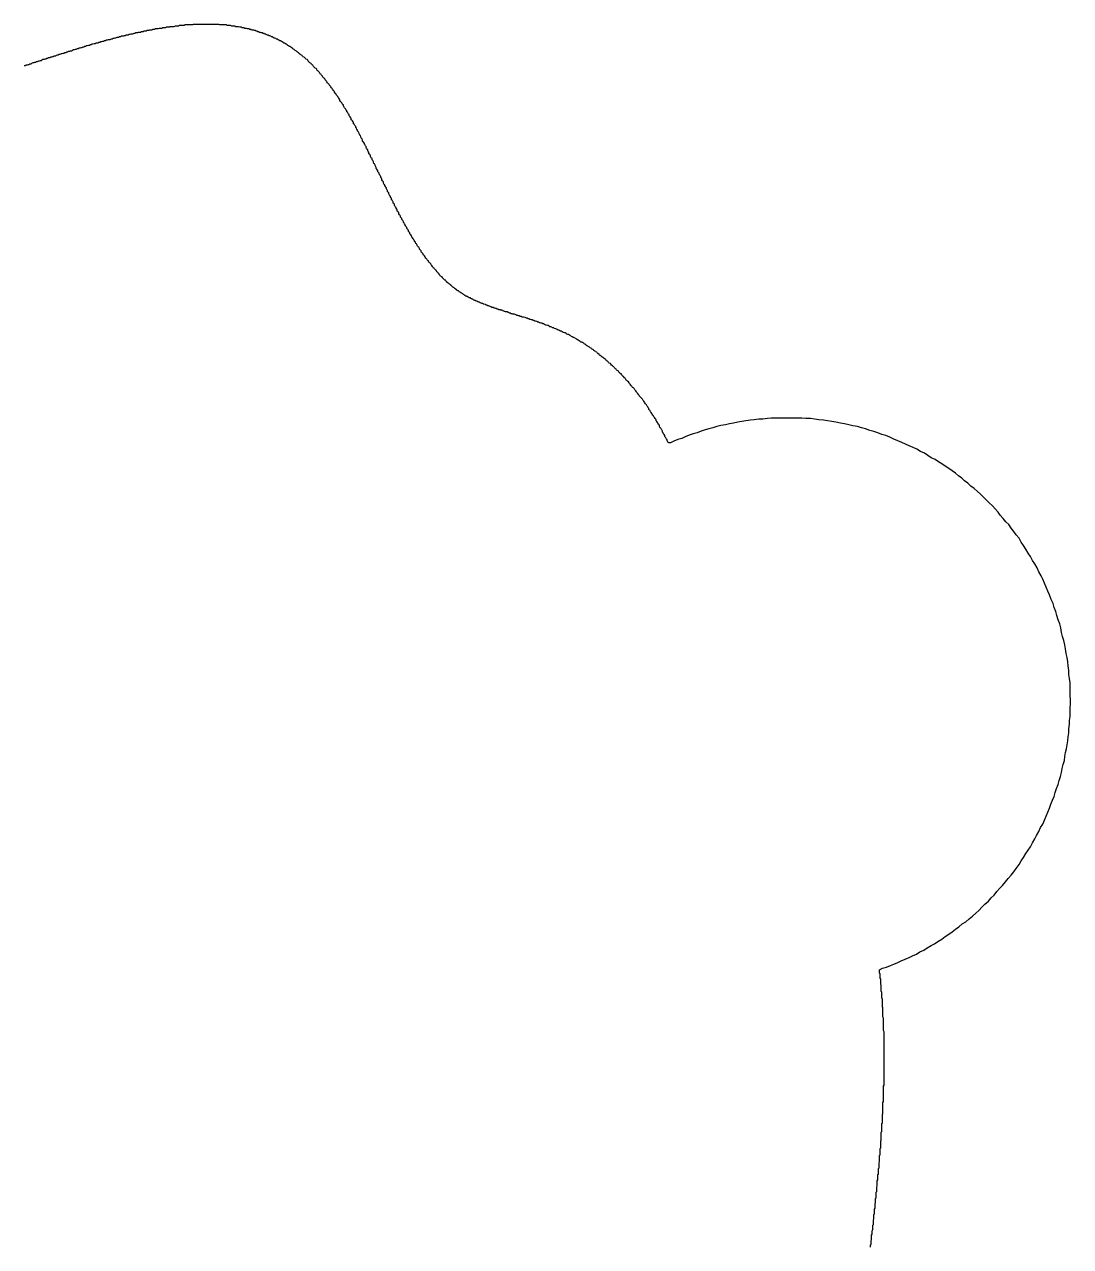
# Model space of a CAD drawing. Header units: millimetres. Extents: x 35 to 605, y 64 to 964.
# Drawn here: x 358.63 to 377.09, y 441.82 to 463.37 of the extents above; entities that cross this region are included whole.
import ezdxf

# ---------------------------------------------------------------- set-up
doc = ezdxf.new("R2010")
doc.units = ezdxf.units.MM

msp = doc.modelspace()

# ---------------------------------------------------------------- linework, layer by layer
msp.add_polyline3d([(373.557, 441.808, 0), (373.557, 441.828, 0), (373.557, 441.848, 0), (373.567, 441.858, 0), (373.567, 441.878, 0), (373.567, 441.888, 0), (373.567, 441.908, 0), (373.567, 441.928, 0), (373.577, 441.938, 0), (373.577, 441.958, 0), (373.577, 441.978, 0), (373.577, 441.988, 0), (373.577, 442.008, 0), (373.577, 442.018, 0), (373.587, 442.038, 0), (373.587, 442.058, 0), (373.587, 442.068, 0), (373.587, 442.088, 0), (373.587, 442.098, 0), (373.597, 442.118, 0), (373.597, 442.128, 0), (373.597, 442.148, 0), (373.597, 442.168, 0), (373.597, 442.178, 0), (373.597, 442.198, 0), (373.607, 442.208, 0), (373.607, 442.228, 0), (373.607, 442.248, 0), (373.607, 442.258, 0), (373.607, 442.278, 0), (373.607, 442.288, 0), (373.617, 442.308, 0), (373.617, 442.318, 0), (373.617, 442.338, 0), (373.617, 442.358, 0), (373.617, 442.368, 0), (373.617, 442.388, 0), (373.627, 442.398, 0), (373.627, 442.418, 0), (373.627, 442.428, 0), (373.627, 442.448, 0), (373.627, 442.468, 0), (373.627, 442.478, 0), (373.637, 442.498, 0), (373.637, 442.508, 0), (373.637, 442.528, 0), (373.637, 442.538, 0), (373.637, 442.558, 0), (373.637, 442.578, 0), (373.647, 442.588, 0), (373.647, 442.608, 0), (373.647, 442.618, 0), (373.647, 442.638, 0), (373.647, 442.648, 0), (373.647, 442.668, 0), (373.657, 442.678, 0), (373.657, 442.698, 0), (373.657, 442.718, 0), (373.657, 442.728, 0), (373.657, 442.748, 0), (373.657, 442.758, 0), (373.657, 442.778, 0), (373.667, 442.788, 0), (373.667, 442.808, 0), (373.667, 442.818, 0), (373.667, 442.838, 0), (373.667, 442.858, 0), (373.667, 442.868, 0), (373.677, 442.888, 0), (373.677, 442.898, 0), (373.677, 442.918, 0), (373.677, 442.928, 0), (373.677, 442.948, 0), (373.677, 442.958, 0), (373.677, 442.978, 0), (373.687, 442.998, 0), (373.687, 443.008, 0), (373.687, 443.028, 0), (373.687, 443.038, 0), (373.687, 443.058, 0), (373.687, 443.068, 0), (373.687, 443.088, 0), (373.697, 443.098, 0), (373.697, 443.118, 0), (373.697, 443.128, 0), (373.697, 443.148, 0), (373.697, 443.158, 0), (373.697, 443.178, 0), (373.697, 443.198, 0), (373.707, 443.208, 0), (373.707, 443.228, 0), (373.707, 443.238, 0), (373.707, 443.258, 0), (373.707, 443.268, 0), (373.707, 443.288, 0), (373.707, 443.298, 0), (373.717, 443.318, 0), (373.717, 443.328, 0), (373.717, 443.348, 0), (373.717, 443.358, 0), (373.717, 443.378, 0), (373.717, 443.388, 0), (373.717, 443.408, 0), (373.717, 443.428, 0), (373.727, 443.438, 0), (373.727, 443.458, 0), (373.727, 443.468, 0), (373.727, 443.488, 0), (373.727, 443.498, 0), (373.727, 443.518, 0), (373.727, 443.528, 0), (373.727, 443.548, 0), (373.737, 443.558, 0), (373.737, 443.578, 0), (373.737, 443.588, 0), (373.737, 443.608, 0), (373.737, 443.618, 0), (373.737, 443.638, 0), (373.737, 443.648, 0), (373.737, 443.668, 0), (373.737, 443.678, 0), (373.747, 443.698, 0), (373.747, 443.708, 0), (373.747, 443.728, 0), (373.747, 443.748, 0), (373.747, 443.758, 0), (373.747, 443.778, 0), (373.747, 443.788, 0), (373.747, 443.808, 0), (373.747, 443.818, 0), (373.747, 443.838, 0), (373.757, 443.848, 0), (373.757, 443.868, 0), (373.757, 443.878, 0), (373.757, 443.898, 0), (373.757, 443.908, 0), (373.757, 443.928, 0), (373.757, 443.938, 0), (373.757, 443.958, 0), (373.757, 443.968, 0), (373.757, 443.988, 0), (373.767, 443.998, 0), (373.767, 444.018, 0), (373.767, 444.028, 0), (373.767, 444.048, 0), (373.767, 444.058, 0), (373.767, 444.078, 0), (373.767, 444.088, 0), (373.767, 444.108, 0), (373.767, 444.118, 0), (373.767, 444.138, 0), (373.767, 444.148, 0), (373.777, 444.168, 0), (373.777, 444.178, 0), (373.777, 444.198, 0), (373.777, 444.208, 0), (373.777, 444.228, 0), (373.777, 444.238, 0), (373.777, 444.258, 0), (373.777, 444.268, 0), (373.777, 444.288, 0), (373.777, 444.298, 0), (373.777, 444.318, 0), (373.777, 444.328, 0), (373.777, 444.348, 0), (373.777, 444.358, 0), (373.787, 444.378, 0), (373.787, 444.398, 0), (373.787, 444.408, 0), (373.787, 444.428, 0), (373.787, 444.438, 0), (373.787, 444.458, 0), (373.787, 444.468, 0), (373.787, 444.488, 0), (373.787, 444.498, 0), (373.787, 444.518, 0), (373.787, 444.528, 0), (373.787, 444.548, 0), (373.787, 444.558, 0), (373.787, 444.578, 0), (373.787, 444.588, 0), (373.787, 444.608, 0), (373.787, 444.618, 0), (373.787, 444.638, 0), (373.787, 444.648, 0), (373.797, 444.668, 0), (373.797, 444.678, 0), (373.797, 444.698, 0), (373.797, 444.708, 0), (373.797, 444.728, 0), (373.797, 444.738, 0), (373.797, 444.758, 0), (373.797, 444.768, 0), (373.797, 444.788, 0), (373.797, 444.798, 0), (373.797, 444.818, 0), (373.797, 444.828, 0), (373.797, 444.848, 0), (373.797, 444.858, 0), (373.797, 444.878, 0), (373.797, 444.888, 0), (373.797, 444.908, 0), (373.797, 444.918, 0), (373.797, 444.938, 0), (373.797, 444.948, 0), (373.797, 444.968, 0), (373.797, 444.978, 0), (373.797, 444.998, 0), (373.797, 445.008, 0), (373.797, 445.028, 0), (373.797, 445.038, 0), (373.797, 445.058, 0), (373.797, 445.068, 0), (373.797, 445.088, 0), (373.797, 445.098, 0), (373.797, 445.118, 0), (373.797, 445.128, 0), (373.797, 445.148, 0), (373.797, 445.158, 0), (373.797, 445.178, 0), (373.797, 445.188, 0), (373.797, 445.208, 0), (373.797, 445.218, 0), (373.797, 445.238, 0), (373.797, 445.248, 0), (373.797, 445.268, 0), (373.797, 445.278, 0), (373.797, 445.298, 0), (373.797, 445.308, 0), (373.797, 445.328, 0), (373.797, 445.338, 0), (373.797, 445.358, 0), (373.797, 445.368, 0), (373.797, 445.388, 0), (373.797, 445.398, 0), (373.797, 445.418, 0), (373.797, 445.428, 0), (373.797, 445.448, 0), (373.797, 445.458, 0), (373.797, 445.478, 0), (373.797, 445.488, 0), (373.797, 445.508, 0), (373.797, 445.518, 0), (373.797, 445.538, 0), (373.797, 445.548, 0), (373.797, 445.568, 0), (373.797, 445.578, 0), (373.797, 445.598, 0), (373.797, 445.608, 0), (373.787, 445.628, 0), (373.787, 445.638, 0), (373.787, 445.658, 0), (373.787, 445.668, 0), (373.787, 445.688, 0), (373.787, 445.698, 0), (373.787, 445.718, 0), (373.787, 445.728, 0), (373.787, 445.748, 0), (373.787, 445.758, 0), (373.787, 445.778, 0), (373.787, 445.788, 0), (373.787, 445.808, 0), (373.787, 445.818, 0), (373.787, 445.838, 0), (373.787, 445.848, 0), (373.777, 445.868, 0), (373.777, 445.878, 0), (373.777, 445.898, 0), (373.777, 445.908, 0), (373.777, 445.928, 0), (373.777, 445.938, 0), (373.777, 445.958, 0), (373.777, 445.968, 0), (373.777, 445.988, 0), (373.777, 445.998, 0), (373.777, 446.018, 0), (373.777, 446.028, 0), (373.767, 446.048, 0), (373.767, 446.068, 0), (373.767, 446.078, 0), (373.767, 446.098, 0), (373.767, 446.108, 0), (373.767, 446.128, 0), (373.767, 446.138, 0), (373.767, 446.158, 0), (373.767, 446.168, 0), (373.767, 446.188, 0), (373.757, 446.198, 0), (373.757, 446.218, 0), (373.757, 446.228, 0), (373.757, 446.248, 0), (373.757, 446.258, 0), (373.757, 446.278, 0), (373.757, 446.288, 0), (373.757, 446.308, 0), (373.747, 446.318, 0), (373.747, 446.338, 0), (373.747, 446.348, 0), (373.747, 446.368, 0), (373.747, 446.378, 0), (373.747, 446.398, 0), (373.747, 446.408, 0), (373.747, 446.428, 0), (373.737, 446.438, 0), (373.737, 446.458, 0), (373.737, 446.468, 0), (373.737, 446.488, 0), (373.737, 446.498, 0), (373.737, 446.518, 0), (373.737, 446.538, 0), (373.727, 446.548, 0), (373.727, 446.568, 0), (373.727, 446.578, 0), (373.727, 446.598, 0), (373.727, 446.608, 0), (373.727, 446.628, 0), (373.717, 446.638, 0), (373.717, 446.658, 0), (373.717, 446.668, 0), (373.717, 446.688, 0), (373.717, 446.698, 0), (373.767, 446.728, 0), (373.837, 446.748, 0), (373.907, 446.778, 0), (373.967, 446.798, 0), (374.037, 446.828, 0), (374.097, 446.858, 0), (374.167, 446.888, 0), (374.237, 446.918, 0), (374.297, 446.948, 0), (374.367, 446.978, 0), (374.427, 447.018, 0), (374.497, 447.048, 0), (374.557, 447.088, 0), (374.627, 447.128, 0), (374.687, 447.158, 0), (374.747, 447.198, 0), (374.817, 447.238, 0), (374.877, 447.288, 0), (374.937, 447.328, 0), (374.997, 447.368, 0), (375.057, 447.418, 0), (375.117, 447.458, 0), (375.177, 447.508, 0), (375.237, 447.548, 0), (375.297, 447.598, 0), (375.357, 447.648, 0), (375.417, 447.698, 0), (375.467, 447.748, 0), (375.527, 447.808, 0), (375.577, 447.858, 0), (375.637, 447.908, 0), (375.687, 447.968, 0), (375.737, 448.018, 0), (375.787, 448.078, 0), (375.837, 448.138, 0), (375.887, 448.188, 0), (375.937, 448.248, 0), (375.987, 448.308, 0), (376.037, 448.368, 0), (376.087, 448.428, 0), (376.127, 448.488, 0), (376.177, 448.558, 0), (376.217, 448.618, 0), (376.257, 448.678, 0), (376.297, 448.748, 0), (376.337, 448.808, 0), (376.377, 448.868, 0), (376.417, 448.938, 0), (376.457, 449.008, 0), (376.487, 449.068, 0), (376.527, 449.138, 0), (376.557, 449.208, 0), (376.597, 449.268, 0), (376.627, 449.338, 0), (376.657, 449.408, 0), (376.687, 449.478, 0), (376.717, 449.548, 0), (376.737, 449.618, 0), (376.767, 449.688, 0), (376.797, 449.758, 0), (376.817, 449.828, 0), (376.837, 449.898, 0), (376.867, 449.968, 0), (376.887, 450.038, 0), (376.907, 450.108, 0), (376.927, 450.178, 0), (376.937, 450.248, 0), (376.957, 450.318, 0), (376.977, 450.388, 0), (376.987, 450.458, 0), (376.997, 450.528, 0), (377.017, 450.598, 0), (377.027, 450.668, 0), (377.037, 450.738, 0), (377.047, 450.808, 0), (377.057, 450.878, 0), (377.057, 450.948, 0), (377.067, 451.028, 0), (377.067, 451.098, 0), (377.077, 451.168, 0), (377.077, 451.238, 0), (377.077, 451.318, 0), (377.087, 451.388, 0), (377.087, 451.458, 0), (377.077, 451.538, 0), (377.077, 451.608, 0), (377.077, 451.688, 0), (377.077, 451.758, 0), (377.067, 451.838, 0), (377.057, 451.908, 0), (377.057, 451.978, 0), (377.047, 452.058, 0), (377.037, 452.128, 0), (377.027, 452.208, 0), (377.007, 452.278, 0), (376.997, 452.358, 0), (376.987, 452.428, 0), (376.967, 452.508, 0), (376.947, 452.578, 0), (376.927, 452.648, 0), (376.917, 452.728, 0), (376.897, 452.798, 0), (376.867, 452.868, 0), (376.847, 452.948, 0), (376.827, 453.018, 0), (376.797, 453.088, 0), (376.777, 453.158, 0), (376.747, 453.228, 0), (376.717, 453.308, 0), (376.687, 453.378, 0), (376.657, 453.448, 0), (376.627, 453.518, 0), (376.597, 453.588, 0), (376.567, 453.648, 0), (376.527, 453.718, 0), (376.497, 453.788, 0), (376.457, 453.858, 0), (376.417, 453.918, 0), (376.377, 453.988, 0), (376.337, 454.048, 0), (376.297, 454.118, 0), (376.257, 454.178, 0), (376.217, 454.238, 0), (376.177, 454.308, 0), (376.127, 454.368, 0), (376.087, 454.428, 0), (376.037, 454.488, 0), (375.997, 454.548, 0), (375.947, 454.598, 0), (375.897, 454.658, 0), (375.847, 454.718, 0), (375.807, 454.768, 0), (375.757, 454.828, 0), (375.707, 454.878, 0), (375.647, 454.938, 0), (375.597, 454.988, 0), (375.547, 455.038, 0), (375.497, 455.088, 0), (375.437, 455.138, 0), (375.387, 455.188, 0), (375.327, 455.228, 0), (375.277, 455.278, 0), (375.217, 455.318, 0), (375.167, 455.368, 0), (375.107, 455.408, 0), (375.057, 455.458, 0), (374.997, 455.498, 0), (374.937, 455.538, 0), (374.877, 455.578, 0), (374.817, 455.618, 0), (374.757, 455.658, 0), (374.697, 455.698, 0), (374.627, 455.728, 0), (374.567, 455.768, 0), (374.507, 455.808, 0), (374.437, 455.838, 0), (374.377, 455.878, 0), (374.307, 455.908, 0), (374.237, 455.938, 0), (374.177, 455.968, 0), (374.107, 455.998, 0), (374.037, 456.028, 0), (373.967, 456.058, 0), (373.897, 456.088, 0), (373.827, 456.118, 0), (373.757, 456.138, 0), (373.687, 456.168, 0), (373.617, 456.188, 0), (373.547, 456.208, 0), (373.467, 456.238, 0), (373.397, 456.258, 0), (373.327, 456.278, 0), (373.247, 456.288, 0), (373.177, 456.308, 0), (373.097, 456.328, 0), (373.027, 456.338, 0), (372.947, 456.358, 0), (372.877, 456.368, 0), (372.797, 456.378, 0), (372.727, 456.388, 0), (372.647, 456.398, 0), (372.577, 456.408, 0), (372.497, 456.418, 0), (372.417, 456.418, 0), (372.347, 456.428, 0), (372.267, 456.428, 0), (372.187, 456.428, 0), (372.117, 456.428, 0), (372.037, 456.428, 0), (371.967, 456.428, 0), (371.887, 456.428, 0), (371.807, 456.428, 0), (371.737, 456.418, 0), (371.657, 456.408, 0), (371.587, 456.408, 0), (371.507, 456.398, 0), (371.437, 456.388, 0), (371.357, 456.378, 0), (371.287, 456.368, 0), (371.217, 456.358, 0), (371.137, 456.338, 0), (371.067, 456.328, 0), (370.997, 456.308, 0), (370.917, 456.298, 0), (370.847, 456.278, 0), (370.777, 456.258, 0), (370.707, 456.238, 0), (370.637, 456.218, 0), (370.567, 456.198, 0), (370.497, 456.168, 0), (370.427, 456.148, 0), (370.357, 456.128, 0), (370.287, 456.098, 0), (370.227, 456.068, 0), (370.157, 456.048, 0), (370.087, 456.018, 0), (370.027, 455.988, 0), (369.997, 455.988, 0), (369.987, 455.998, 0), (369.977, 456.018, 0), (369.967, 456.028, 0), (369.967, 456.048, 0), (369.957, 456.058, 0), (369.947, 456.078, 0), (369.937, 456.088, 0), (369.927, 456.108, 0), (369.927, 456.118, 0), (369.917, 456.138, 0), (369.907, 456.148, 0), (369.897, 456.168, 0), (369.887, 456.178, 0), (369.887, 456.198, 0), (369.877, 456.218, 0), (369.867, 456.228, 0), (369.857, 456.248, 0), (369.847, 456.258, 0), (369.837, 456.278, 0), (369.837, 456.288, 0), (369.827, 456.308, 0), (369.817, 456.318, 0), (369.807, 456.338, 0), (369.797, 456.348, 0), (369.787, 456.368, 0), (369.777, 456.378, 0), (369.777, 456.388, 0), (369.767, 456.408, 0), (369.757, 456.418, 0), (369.747, 456.438, 0), (369.737, 456.448, 0), (369.727, 456.468, 0), (369.717, 456.478, 0), (369.707, 456.498, 0), (369.697, 456.508, 0), (369.687, 456.528, 0), (369.677, 456.538, 0), (369.667, 456.558, 0), (369.657, 456.568, 0), (369.647, 456.578, 0), (369.647, 456.598, 0), (369.637, 456.608, 0), (369.627, 456.628, 0), (369.617, 456.638, 0), (369.607, 456.658, 0), (369.597, 456.668, 0), (369.587, 456.678, 0), (369.577, 456.698, 0), (369.567, 456.708, 0), (369.557, 456.728, 0), (369.547, 456.738, 0), (369.537, 456.758, 0), (369.527, 456.768, 0), (369.517, 456.778, 0), (369.497, 456.798, 0), (369.487, 456.808, 0), (369.477, 456.818, 0), (369.467, 456.838, 0), (369.457, 456.848, 0), (369.447, 456.868, 0), (369.437, 456.878, 0), (369.427, 456.888, 0), (369.417, 456.908, 0), (369.407, 456.918, 0), (369.397, 456.928, 0), (369.387, 456.948, 0), (369.377, 456.958, 0), (369.357, 456.968, 0), (369.347, 456.988, 0), (369.337, 456.998, 0), (369.327, 457.008, 0), (369.317, 457.028, 0), (369.307, 457.038, 0), (369.297, 457.048, 0), (369.287, 457.068, 0), (369.267, 457.078, 0), (369.257, 457.088, 0), (369.247, 457.098, 0), (369.237, 457.118, 0), (369.227, 457.128, 0), (369.217, 457.138, 0), (369.197, 457.158, 0), (369.187, 457.168, 0), (369.177, 457.178, 0), (369.167, 457.188, 0), (369.157, 457.208, 0), (369.137, 457.218, 0), (369.127, 457.228, 0), (369.117, 457.238, 0), (369.107, 457.258, 0), (369.087, 457.268, 0), (369.077, 457.278, 0), (369.067, 457.288, 0), (369.057, 457.298, 0), (369.037, 457.318, 0), (369.027, 457.328, 0), (369.017, 457.338, 0), (369.007, 457.348, 0), (368.987, 457.358, 0), (368.977, 457.378, 0), (368.967, 457.388, 0), (368.947, 457.398, 0), (368.937, 457.408, 0), (368.927, 457.418, 0), (368.917, 457.428, 0), (368.897, 457.438, 0), (368.887, 457.458, 0), (368.877, 457.468, 0), (368.857, 457.478, 0), (368.847, 457.488, 0), (368.837, 457.498, 0), (368.817, 457.508, 0), (368.807, 457.518, 0), (368.787, 457.528, 0), (368.777, 457.538, 0), (368.767, 457.548, 0), (368.747, 457.568, 0), (368.737, 457.578, 0), (368.727, 457.588, 0), (368.707, 457.598, 0), (368.697, 457.608, 0), (368.677, 457.618, 0), (368.667, 457.628, 0), (368.657, 457.638, 0), (368.637, 457.648, 0), (368.627, 457.658, 0), (368.607, 457.668, 0), (368.597, 457.678, 0), (368.577, 457.688, 0), (368.567, 457.698, 0), (368.547, 457.708, 0), (368.537, 457.718, 0), (368.517, 457.728, 0), (368.507, 457.738, 0), (368.497, 457.748, 0), (368.477, 457.758, 0), (368.467, 457.768, 0), (368.447, 457.768, 0), (368.437, 457.778, 0), (368.417, 457.788, 0), (368.397, 457.798, 0), (368.387, 457.808, 0), (368.367, 457.818, 0), (368.357, 457.828, 0), (368.337, 457.838, 0), (368.327, 457.848, 0), (368.307, 457.848, 0), (368.297, 457.858, 0), (368.277, 457.868, 0), (368.267, 457.878, 0), (368.247, 457.888, 0), (368.227, 457.898, 0), (368.217, 457.898, 0), (368.197, 457.908, 0), (368.187, 457.918, 0), (368.167, 457.928, 0), (368.157, 457.928, 0), (368.137, 457.938, 0), (368.117, 457.948, 0), (368.107, 457.958, 0), (368.087, 457.958, 0), (368.077, 457.968, 0), (368.057, 457.978, 0), (368.047, 457.978, 0), (368.027, 457.988, 0), (368.007, 457.998, 0), (367.997, 457.998, 0), (367.977, 458.008, 0), (367.967, 458.018, 0), (367.947, 458.018, 0), (367.937, 458.028, 0), (367.917, 458.038, 0), (367.897, 458.038, 0), (367.887, 458.048, 0), (367.867, 458.058, 0), (367.857, 458.058, 0), (367.837, 458.068, 0), (367.827, 458.068, 0), (367.807, 458.078, 0), (367.787, 458.088, 0), (367.777, 458.088, 0), (367.757, 458.098, 0), (367.747, 458.098, 0), (367.727, 458.108, 0), (367.717, 458.108, 0), (367.697, 458.118, 0), (367.687, 458.118, 0), (367.667, 458.128, 0), (367.647, 458.138, 0), (367.637, 458.138, 0), (367.617, 458.148, 0), (367.607, 458.148, 0), (367.587, 458.158, 0), (367.577, 458.158, 0), (367.557, 458.168, 0), (367.547, 458.168, 0), (367.527, 458.178, 0), (367.517, 458.178, 0), (367.497, 458.188, 0), (367.487, 458.188, 0), (367.467, 458.198, 0), (367.457, 458.198, 0), (367.437, 458.208, 0), (367.427, 458.208, 0), (367.407, 458.208, 0), (367.397, 458.218, 0), (367.377, 458.218, 0), (367.367, 458.228, 0), (367.347, 458.228, 0), (367.337, 458.238, 0), (367.317, 458.238, 0), (367.307, 458.248, 0), (367.297, 458.248, 0), (367.277, 458.258, 0), (367.267, 458.258, 0), (367.247, 458.258, 0), (367.237, 458.268, 0), (367.217, 458.268, 0), (367.207, 458.278, 0), (367.187, 458.278, 0), (367.177, 458.288, 0), (367.167, 458.288, 0), (367.147, 458.298, 0), (367.137, 458.298, 0), (367.117, 458.298, 0), (367.107, 458.308, 0), (367.097, 458.308, 0), (367.077, 458.318, 0), (367.067, 458.318, 0), (367.057, 458.328, 0), (367.037, 458.328, 0), (367.027, 458.338, 0), (367.007, 458.338, 0), (366.997, 458.338, 0), (366.987, 458.348, 0), (366.967, 458.348, 0), (366.957, 458.358, 0), (366.947, 458.358, 0), (366.927, 458.368, 0), (366.917, 458.368, 0), (366.907, 458.378, 0), (366.897, 458.378, 0), (366.877, 458.378, 0), (366.867, 458.388, 0), (366.857, 458.388, 0), (366.837, 458.398, 0), (366.827, 458.398, 0), (366.817, 458.408, 0), (366.807, 458.408, 0), (366.787, 458.418, 0), (366.777, 458.418, 0), (366.767, 458.428, 0), (366.757, 458.428, 0), (366.737, 458.438, 0), (366.727, 458.438, 0), (366.717, 458.448, 0), (366.707, 458.448, 0), (366.697, 458.448, 0), (366.677, 458.458, 0), (366.667, 458.458, 0), (366.657, 458.468, 0), (366.647, 458.468, 0), (366.637, 458.478, 0), (366.627, 458.478, 0), (366.617, 458.488, 0), (366.597, 458.488, 0), (366.587, 458.498, 0), (366.577, 458.498, 0), (366.567, 458.508, 0), (366.557, 458.508, 0), (366.547, 458.518, 0), (366.537, 458.518, 0), (366.527, 458.528, 0), (366.517, 458.528, 0), (366.507, 458.538, 0), (366.497, 458.548, 0), (366.477, 458.548, 0), (366.467, 458.558, 0), (366.457, 458.558, 0), (366.447, 458.568, 0), (366.437, 458.568, 0), (366.427, 458.578, 0), (366.417, 458.578, 0), (366.407, 458.588, 0), (366.397, 458.588, 0), (366.387, 458.598, 0), (366.377, 458.608, 0), (366.377, 458.608, 0), (366.367, 458.618, 0), (366.357, 458.618, 0), (366.347, 458.628, 0), (366.337, 458.638, 0), (366.327, 458.638, 0), (366.317, 458.648, 0), (366.307, 458.648, 0), (366.297, 458.658, 0), (366.287, 458.668, 0), (366.277, 458.668, 0), (366.267, 458.678, 0), (366.257, 458.688, 0), (366.247, 458.688, 0), (366.247, 458.698, 0), (366.237, 458.708, 0), (366.227, 458.708, 0), (366.217, 458.718, 0), (366.207, 458.728, 0), (366.197, 458.728, 0), (366.187, 458.738, 0), (366.177, 458.748, 0), (366.167, 458.758, 0), (366.157, 458.758, 0), (366.157, 458.768, 0), (366.147, 458.778, 0), (366.137, 458.788, 0), (366.127, 458.788, 0), (366.117, 458.798, 0), (366.107, 458.808, 0), (366.097, 458.818, 0), (366.087, 458.818, 0), (366.077, 458.828, 0), (366.077, 458.838, 0), (366.067, 458.848, 0), (366.057, 458.858, 0), (366.047, 458.858, 0), (366.037, 458.868, 0), (366.027, 458.878, 0), (366.017, 458.888, 0), (366.007, 458.898, 0), (366.007, 458.908, 0), (365.997, 458.918, 0), (365.987, 458.918, 0), (365.977, 458.928, 0), (365.967, 458.938, 0), (365.957, 458.948, 0), (365.947, 458.958, 0), (365.947, 458.968, 0), (365.937, 458.978, 0), (365.927, 458.988, 0), (365.917, 458.998, 0), (365.907, 459.008, 0), (365.897, 459.018, 0), (365.897, 459.028, 0), (365.887, 459.038, 0), (365.877, 459.048, 0), (365.867, 459.058, 0), (365.857, 459.068, 0), (365.847, 459.068, 0), (365.847, 459.078, 0), (365.837, 459.088, 0), (365.827, 459.098, 0), (365.817, 459.118, 0), (365.807, 459.128, 0), (365.797, 459.138, 0), (365.797, 459.148, 0), (365.787, 459.158, 0), (365.777, 459.168, 0), (365.767, 459.178, 0), (365.757, 459.188, 0), (365.757, 459.198, 0), (365.747, 459.208, 0), (365.737, 459.218, 0), (365.727, 459.228, 0), (365.717, 459.238, 0), (365.707, 459.248, 0), (365.707, 459.258, 0), (365.697, 459.268, 0), (365.687, 459.288, 0), (365.677, 459.298, 0), (365.667, 459.308, 0), (365.667, 459.318, 0), (365.657, 459.328, 0), (365.647, 459.338, 0), (365.637, 459.348, 0), (365.627, 459.368, 0), (365.627, 459.378, 0), (365.617, 459.388, 0), (365.607, 459.398, 0), (365.597, 459.408, 0), (365.597, 459.418, 0), (365.587, 459.438, 0), (365.577, 459.448, 0), (365.567, 459.458, 0), (365.557, 459.468, 0), (365.557, 459.478, 0), (365.547, 459.498, 0), (365.537, 459.508, 0), (365.527, 459.518, 0), (365.527, 459.528, 0), (365.517, 459.538, 0), (365.507, 459.558, 0), (365.497, 459.568, 0), (365.497, 459.578, 0), (365.487, 459.588, 0), (365.477, 459.608, 0), (365.467, 459.618, 0), (365.467, 459.628, 0), (365.457, 459.638, 0), (365.447, 459.658, 0), (365.437, 459.668, 0), (365.427, 459.678, 0), (365.427, 459.698, 0), (365.417, 459.708, 0), (365.407, 459.718, 0), (365.407, 459.728, 0), (365.397, 459.748, 0), (365.387, 459.758, 0), (365.377, 459.768, 0), (365.377, 459.788, 0), (365.367, 459.798, 0), (365.357, 459.808, 0), (365.347, 459.828, 0), (365.347, 459.838, 0), (365.337, 459.848, 0), (365.327, 459.868, 0), (365.317, 459.878, 0), (365.317, 459.888, 0), (365.307, 459.908, 0), (365.297, 459.918, 0), (365.287, 459.928, 0), (365.287, 459.948, 0), (365.277, 459.958, 0), (365.267, 459.968, 0), (365.267, 459.988, 0), (365.257, 459.998, 0), (365.247, 460.008, 0), (365.237, 460.028, 0), (365.237, 460.038, 0), (365.227, 460.058, 0), (365.217, 460.068, 0), (365.207, 460.078, 0), (365.207, 460.098, 0), (365.197, 460.108, 0), (365.187, 460.128, 0), (365.187, 460.138, 0), (365.177, 460.148, 0), (365.167, 460.168, 0), (365.157, 460.178, 0), (365.157, 460.198, 0), (365.147, 460.208, 0), (365.137, 460.218, 0), (365.137, 460.238, 0), (365.127, 460.248, 0), (365.117, 460.268, 0), (365.107, 460.278, 0), (365.107, 460.298, 0), (365.097, 460.308, 0), (365.087, 460.318, 0), (365.087, 460.338, 0), (365.077, 460.348, 0), (365.067, 460.368, 0), (365.057, 460.378, 0), (365.057, 460.398, 0), (365.047, 460.408, 0), (365.037, 460.418, 0), (365.037, 460.438, 0), (365.027, 460.448, 0), (365.017, 460.468, 0), (365.017, 460.478, 0), (365.007, 460.498, 0), (364.997, 460.508, 0), (364.987, 460.528, 0), (364.987, 460.538, 0), (364.977, 460.548, 0), (364.967, 460.568, 0), (364.967, 460.578, 0), (364.957, 460.598, 0), (364.947, 460.608, 0), (364.937, 460.628, 0), (364.937, 460.638, 0), (364.927, 460.658, 0), (364.917, 460.668, 0), (364.917, 460.688, 0), (364.907, 460.698, 0), (364.897, 460.718, 0), (364.887, 460.728, 0), (364.887, 460.748, 0), (364.877, 460.758, 0), (364.867, 460.768, 0), (364.867, 460.788, 0), (364.857, 460.798, 0), (364.847, 460.818, 0), (364.837, 460.828, 0), (364.837, 460.848, 0), (364.827, 460.858, 0), (364.817, 460.878, 0), (364.817, 460.888, 0), (364.807, 460.908, 0), (364.797, 460.918, 0), (364.787, 460.938, 0), (364.787, 460.948, 0), (364.777, 460.968, 0), (364.767, 460.978, 0), (364.767, 460.998, 0), (364.757, 461.008, 0), (364.747, 461.018, 0), (364.737, 461.038, 0), (364.737, 461.048, 0), (364.727, 461.068, 0), (364.717, 461.078, 0), (364.707, 461.098, 0), (364.707, 461.108, 0), (364.697, 461.128, 0), (364.687, 461.138, 0), (364.687, 461.158, 0), (364.677, 461.168, 0), (364.667, 461.188, 0), (364.657, 461.198, 0), (364.657, 461.218, 0), (364.647, 461.228, 0), (364.637, 461.248, 0), (364.627, 461.258, 0), (364.627, 461.268, 0), (364.617, 461.288, 0), (364.607, 461.298, 0), (364.597, 461.318, 0), (364.597, 461.328, 0), (364.587, 461.348, 0), (364.577, 461.358, 0), (364.567, 461.378, 0), (364.567, 461.388, 0), (364.557, 461.408, 0), (364.547, 461.418, 0), (364.537, 461.438, 0), (364.537, 461.448, 0), (364.527, 461.458, 0), (364.517, 461.478, 0), (364.507, 461.488, 0), (364.507, 461.508, 0), (364.497, 461.518, 0), (364.487, 461.538, 0), (364.477, 461.548, 0), (364.477, 461.568, 0), (364.467, 461.578, 0), (364.457, 461.588, 0), (364.447, 461.608, 0), (364.437, 461.618, 0), (364.437, 461.638, 0), (364.427, 461.648, 0), (364.417, 461.668, 0), (364.407, 461.678, 0), (364.397, 461.688, 0), (364.397, 461.708, 0), (364.387, 461.718, 0), (364.377, 461.738, 0), (364.367, 461.748, 0), (364.357, 461.758, 0), (364.357, 461.778, 0), (364.347, 461.788, 0), (364.337, 461.808, 0), (364.327, 461.818, 0), (364.317, 461.828, 0), (364.317, 461.848, 0), (364.307, 461.858, 0), (364.297, 461.878, 0), (364.287, 461.888, 0), (364.277, 461.898, 0), (364.267, 461.918, 0), (364.257, 461.928, 0), (364.257, 461.948, 0), (364.247, 461.958, 0), (364.237, 461.968, 0), (364.227, 461.988, 0), (364.217, 461.998, 0), (364.207, 462.008, 0), (364.197, 462.028, 0), (364.197, 462.038, 0), (364.187, 462.048, 0), (364.177, 462.068, 0), (364.167, 462.078, 0), (364.157, 462.098, 0), (364.147, 462.108, 0), (364.137, 462.118, 0), (364.127, 462.138, 0), (364.117, 462.148, 0), (364.107, 462.158, 0), (364.107, 462.168, 0), (364.097, 462.188, 0), (364.087, 462.198, 0), (364.077, 462.208, 0), (364.067, 462.228, 0), (364.057, 462.238, 0), (364.047, 462.248, 0), (364.037, 462.268, 0), (364.027, 462.278, 0), (364.017, 462.288, 0), (364.007, 462.308, 0), (363.997, 462.318, 0), (363.987, 462.328, 0), (363.977, 462.338, 0), (363.967, 462.358, 0), (363.957, 462.368, 0), (363.947, 462.378, 0), (363.937, 462.388, 0), (363.927, 462.408, 0), (363.917, 462.418, 0), (363.907, 462.428, 0), (363.897, 462.438, 0), (363.887, 462.458, 0), (363.877, 462.468, 0), (363.867, 462.478, 0), (363.857, 462.488, 0), (363.847, 462.498, 0), (363.837, 462.518, 0), (363.827, 462.528, 0), (363.817, 462.538, 0), (363.807, 462.548, 0), (363.797, 462.558, 0), (363.787, 462.578, 0), (363.777, 462.588, 0), (363.757, 462.598, 0), (363.747, 462.608, 0), (363.737, 462.618, 0), (363.727, 462.628, 0), (363.717, 462.648, 0), (363.707, 462.658, 0), (363.697, 462.668, 0), (363.687, 462.678, 0), (363.667, 462.688, 0), (363.657, 462.698, 0), (363.647, 462.708, 0), (363.637, 462.718, 0), (363.627, 462.738, 0), (363.617, 462.748, 0), (363.597, 462.758, 0), (363.587, 462.768, 0), (363.577, 462.778, 0), (363.567, 462.788, 0), (363.547, 462.798, 0), (363.537, 462.808, 0), (363.527, 462.818, 0), (363.517, 462.828, 0), (363.497, 462.838, 0), (363.487, 462.848, 0), (363.477, 462.858, 0), (363.467, 462.868, 0), (363.447, 462.878, 0), (363.437, 462.888, 0), (363.427, 462.898, 0), (363.407, 462.908, 0), (363.397, 462.918, 0), (363.387, 462.928, 0), (363.367, 462.938, 0), (363.357, 462.948, 0), (363.347, 462.958, 0), (363.327, 462.968, 0), (363.317, 462.978, 0), (363.307, 462.978, 0), (363.287, 462.988, 0), (363.277, 462.998, 0), (363.267, 463.008, 0), (363.247, 463.018, 0), (363.237, 463.028, 0), (363.217, 463.038, 0), (363.207, 463.038, 0), (363.197, 463.048, 0), (363.177, 463.058, 0), (363.167, 463.068, 0), (363.147, 463.078, 0), (363.137, 463.078, 0), (363.117, 463.088, 0), (363.107, 463.098, 0), (363.087, 463.108, 0), (363.077, 463.108, 0), (363.067, 463.118, 0), (363.047, 463.128, 0), (363.037, 463.128, 0), (363.017, 463.138, 0), (363.007, 463.148, 0), (362.987, 463.148, 0), (362.977, 463.158, 0), (362.957, 463.168, 0), (362.947, 463.168, 0), (362.927, 463.178, 0), (362.917, 463.178, 0), (362.897, 463.188, 0), (362.887, 463.198, 0), (362.867, 463.198, 0), (362.857, 463.208, 0), (362.837, 463.208, 0), (362.827, 463.218, 0), (362.807, 463.218, 0), (362.797, 463.228, 0), (362.777, 463.228, 0), (362.767, 463.238, 0), (362.747, 463.238, 0), (362.737, 463.248, 0), (362.717, 463.248, 0), (362.707, 463.258, 0), (362.687, 463.258, 0), (362.677, 463.268, 0), (362.657, 463.268, 0), (362.637, 463.268, 0), (362.627, 463.278, 0), (362.607, 463.278, 0), (362.597, 463.288, 0), (362.577, 463.288, 0), (362.567, 463.288, 0), (362.547, 463.298, 0), (362.537, 463.298, 0), (362.517, 463.298, 0), (362.507, 463.308, 0), (362.487, 463.308, 0), (362.467, 463.308, 0), (362.457, 463.318, 0), (362.437, 463.318, 0), (362.427, 463.318, 0), (362.407, 463.328, 0), (362.397, 463.328, 0), (362.377, 463.328, 0), (362.357, 463.328, 0), (362.347, 463.338, 0), (362.327, 463.338, 0), (362.317, 463.338, 0), (362.297, 463.338, 0), (362.287, 463.338, 0), (362.267, 463.348, 0), (362.247, 463.348, 0), (362.237, 463.348, 0), (362.217, 463.348, 0), (362.207, 463.348, 0), (362.187, 463.358, 0), (362.167, 463.358, 0), (362.157, 463.358, 0), (362.137, 463.358, 0), (362.127, 463.358, 0), (362.107, 463.358, 0), (362.097, 463.358, 0), (362.077, 463.358, 0), (362.057, 463.368, 0), (362.047, 463.368, 0), (362.027, 463.368, 0), (362.017, 463.368, 0), (361.997, 463.368, 0), (361.977, 463.368, 0), (361.967, 463.368, 0), (361.947, 463.368, 0), (361.937, 463.368, 0), (361.917, 463.368, 0), (361.897, 463.368, 0), (361.887, 463.368, 0), (361.867, 463.368, 0), (361.847, 463.368, 0), (361.837, 463.368, 0), (361.817, 463.368, 0), (361.807, 463.368, 0), (361.787, 463.368, 0), (361.767, 463.368, 0), (361.757, 463.368, 0), (361.737, 463.368, 0), (361.727, 463.368, 0), (361.707, 463.368, 0), (361.687, 463.368, 0), (361.677, 463.368, 0), (361.657, 463.368, 0), (361.647, 463.368, 0), (361.627, 463.368, 0), (361.607, 463.368, 0), (361.597, 463.358, 0), (361.577, 463.358, 0), (361.557, 463.358, 0), (361.547, 463.358, 0), (361.527, 463.358, 0), (361.517, 463.358, 0), (361.497, 463.358, 0), (361.477, 463.358, 0), (361.467, 463.358, 0), (361.447, 463.348, 0), (361.427, 463.348, 0), (361.417, 463.348, 0), (361.397, 463.348, 0), (361.377, 463.348, 0), (361.367, 463.348, 0), (361.347, 463.338, 0), (361.337, 463.338, 0), (361.317, 463.338, 0), (361.297, 463.338, 0), (361.287, 463.338, 0), (361.267, 463.328, 0), (361.247, 463.328, 0), (361.237, 463.328, 0), (361.217, 463.328, 0), (361.197, 463.328, 0), (361.187, 463.318, 0), (361.167, 463.318, 0), (361.157, 463.318, 0), (361.137, 463.318, 0), (361.117, 463.308, 0), (361.107, 463.308, 0), (361.087, 463.308, 0), (361.067, 463.308, 0), (361.057, 463.298, 0), (361.037, 463.298, 0), (361.017, 463.298, 0), (361.007, 463.298, 0), (360.987, 463.288, 0), (360.967, 463.288, 0), (360.957, 463.288, 0), (360.937, 463.288, 0), (360.927, 463.278, 0), (360.907, 463.278, 0), (360.887, 463.278, 0), (360.877, 463.268, 0), (360.857, 463.268, 0), (360.837, 463.268, 0), (360.827, 463.258, 0), (360.807, 463.258, 0), (360.787, 463.258, 0), (360.777, 463.248, 0), (360.757, 463.248, 0), (360.737, 463.248, 0), (360.727, 463.238, 0), (360.707, 463.238, 0), (360.687, 463.238, 0), (360.677, 463.228, 0), (360.657, 463.228, 0), (360.637, 463.228, 0), (360.627, 463.218, 0), (360.607, 463.218, 0), (360.587, 463.218, 0), (360.577, 463.208, 0), (360.557, 463.208, 0), (360.537, 463.198, 0), (360.527, 463.198, 0), (360.507, 463.198, 0), (360.487, 463.188, 0), (360.477, 463.188, 0), (360.457, 463.178, 0), (360.437, 463.178, 0), (360.427, 463.178, 0), (360.407, 463.168, 0), (360.387, 463.168, 0), (360.377, 463.158, 0), (360.357, 463.158, 0), (360.337, 463.158, 0), (360.327, 463.148, 0), (360.307, 463.148, 0), (360.287, 463.138, 0), (360.277, 463.138, 0), (360.257, 463.138, 0), (360.237, 463.128, 0), (360.227, 463.128, 0), (360.207, 463.118, 0), (360.187, 463.118, 0), (360.177, 463.108, 0), (360.157, 463.108, 0), (360.137, 463.098, 0), (360.127, 463.098, 0), (360.107, 463.098, 0), (360.087, 463.088, 0), (360.077, 463.088, 0), (360.057, 463.078, 0), (360.037, 463.078, 0), (360.027, 463.068, 0), (360.007, 463.068, 0), (359.987, 463.058, 0), (359.977, 463.058, 0), (359.957, 463.048, 0), (359.937, 463.048, 0), (359.927, 463.038, 0), (359.907, 463.038, 0), (359.887, 463.038, 0), (359.877, 463.028, 0), (359.857, 463.028, 0), (359.837, 463.018, 0), (359.827, 463.018, 0), (359.807, 463.008, 0), (359.787, 463.008, 0), (359.777, 462.998, 0), (359.757, 462.998, 0), (359.737, 462.988, 0), (359.727, 462.988, 0), (359.707, 462.978, 0), (359.687, 462.978, 0), (359.677, 462.968, 0), (359.657, 462.968, 0), (359.637, 462.958, 0), (359.627, 462.958, 0), (359.607, 462.948, 0), (359.587, 462.948, 0), (359.577, 462.938, 0), (359.557, 462.938, 0), (359.537, 462.928, 0), (359.527, 462.928, 0), (359.507, 462.918, 0), (359.487, 462.918, 0), (359.477, 462.908, 0), (359.457, 462.898, 0), (359.437, 462.898, 0), (359.427, 462.888, 0), (359.407, 462.888, 0), (359.387, 462.878, 0), (359.377, 462.878, 0), (359.357, 462.868, 0), (359.337, 462.868, 0), (359.327, 462.858, 0), (359.307, 462.858, 0), (359.287, 462.848, 0), (359.277, 462.848, 0), (359.257, 462.838, 0), (359.237, 462.838, 0), (359.227, 462.828, 0), (359.207, 462.828, 0), (359.187, 462.818, 0), (359.177, 462.808, 0), (359.157, 462.808, 0), (359.137, 462.798, 0), (359.127, 462.798, 0), (359.107, 462.788, 0), (359.087, 462.788, 0), (359.077, 462.778, 0), (359.057, 462.778, 0), (359.037, 462.768, 0), (359.027, 462.768, 0), (359.007, 462.758, 0), (358.987, 462.758, 0), (358.977, 462.748, 0), (358.957, 462.748, 0), (358.937, 462.738, 0), (358.927, 462.728, 0), (358.907, 462.728, 0), (358.887, 462.718, 0), (358.877, 462.718, 0), (358.857, 462.708, 0), (358.837, 462.708, 0), (358.827, 462.698, 0), (358.807, 462.698, 0), (358.797, 462.688, 0), (358.777, 462.688, 0), (358.757, 462.678, 0), (358.747, 462.668, 0), (358.727, 462.668, 0), (358.707, 462.658, 0), (358.697, 462.658, 0), (358.677, 462.648, 0), (358.657, 462.648, 0), (358.647, 462.638, 0), (358.627, 462.638, 0)])

doc.saveas('drawing.dxf')
